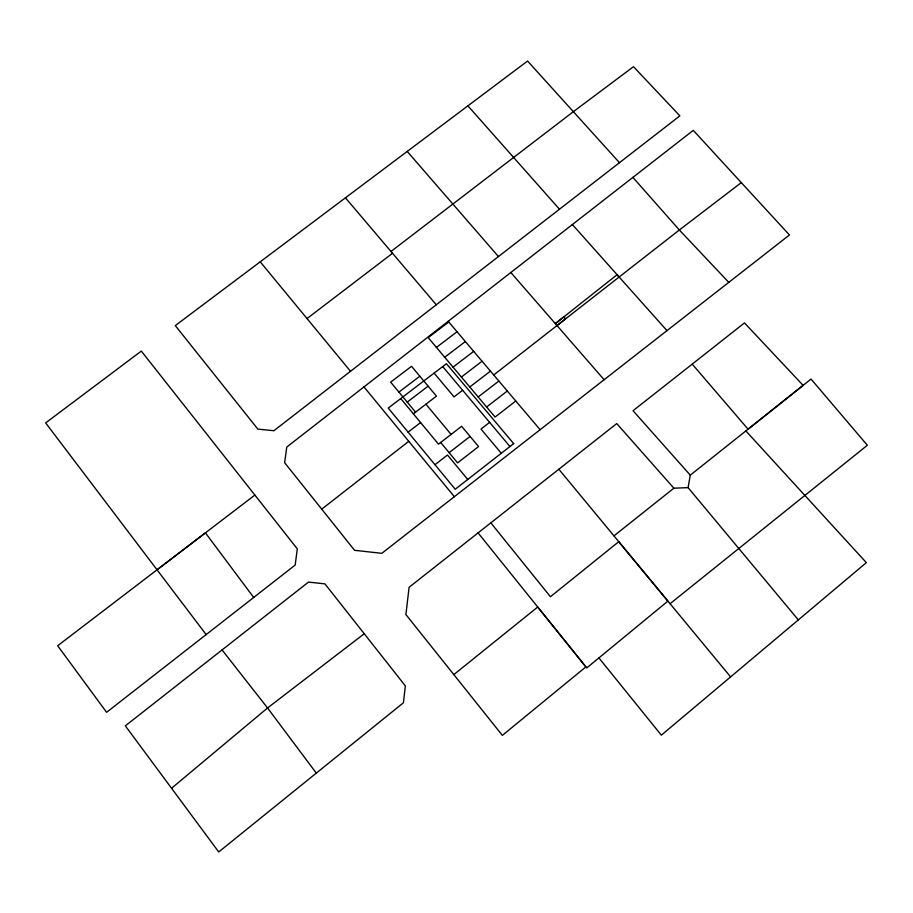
<?xml version="1.0" encoding="UTF-8"?>
<svg xmlns="http://www.w3.org/2000/svg" width="913" height="913" viewBox="0 0 913 913"><rect width="100%" height="100%" fill="white"/><g stroke="black" fill="none" stroke-linecap="round" stroke-linejoin="round"><path stroke-width="1.37" d="M598.917 657.919L661.343 735.182L798.339 619.904L688.094 487.633L690.274 475.148L811.041 379.078L867.35 445.27L670.051 603.721M798.339 619.904L866.346 562.625L745.864 430.936M171.553 788.261L267.555 707.963L364.253 633.736M316.309 773.117L218.721 851.966L125.343 725.846L308.514 582.083L324.937 583.875L405.338 685.88L403.42 702.77L316.309 773.117L267.555 707.963L222.076 649.965M453.829 674.616L537.7 607.019L585.884 666.889L502.355 735.387L405.897 614.563L409.092 587.299L616.743 423.575L673.874 488.193L688.094 487.633M613.958 535.874L673.874 488.193M692.214 364.127L744.472 322.917L803.12 385.377L748.089 429.201L692.214 364.127L633.051 410.713L690.274 475.148M557.01 325.576L565.546 318.877L563.789 316.902L555.321 323.647L617.085 274.722L666.992 330.632M493.716 374.992L679.352 229.985L741.299 182.623L789.46 234.972L381.839 553.324L354.564 550.311L284.628 462.686L286.773 447.062L693.287 130.354L741.299 182.623M206.155 634.581L295.173 565.067L297.318 548.884L141.321 351.083L45.65 422.913L206.155 634.581L106.593 712.311L57.667 645.742L254.887 495.074M321.73 509.134L408.75 441.321M619.482 162.697L527.577 61.034L175.285 325.61L257.854 429.099L273.877 430.731L679.865 115.848L633.508 66.695L573.341 111.694L390.992 251.486M486.618 406.993L507.308 391.015M449.128 452.654L470.092 436.414M515.788 401.012L495.086 417.047L428.163 337.593L448.774 321.992M434.987 464.717L447.496 455.016L467.753 479.462M489.63 422.365L481.003 429.053L501.305 453.282M478.184 396.972L498.863 381.052M408.1 432.134L420.596 422.548M462.64 390.262L454.035 396.87L434.109 373.109M469.773 386.998L490.441 371.123M413.372 413.829L436.46 396.139L411.535 366.307L390.661 382.148L415.552 412.151M461.396 377.046L482.053 361.228M307.008 318.58L392.533 253.289M157.047 569.803L205.436 532.884L253.711 597.49M407.221 402.119L428.117 386.165M453.042 367.129L473.687 351.368M398.924 392.111L419.82 376.213M444.722 357.245L465.356 341.542M436.425 347.408L457.048 331.75M728.779 282.379L679.352 229.985L632.892 177.384M572.383 224.541L619.128 276.993M467.913 105.851L559.475 209.225M510.858 272.508L604.121 379.74M407.221 151.421L498.43 256.553M345.445 197.836L436.277 304.782M448.18 321.296L540.131 429.703M442.714 366.558L509.945 446.537M425.937 404.197L451.102 434.44M440.694 442.474L457.596 462.868L478.572 446.571L461.636 426.291L438.502 444.163L400.727 398.57M558.847 469.236L730.594 676.898M363.967 386.929L454.366 496.706M260.228 261.814L350.501 371.283M490.817 522.841L550.436 596.737L618.729 541.717L667.905 601.108L586.739 667.939L478.07 532.872M513.677 443.615L455.222 489.242L388.253 408.077L446.434 363.716L513.677 443.615"/></g></svg>
